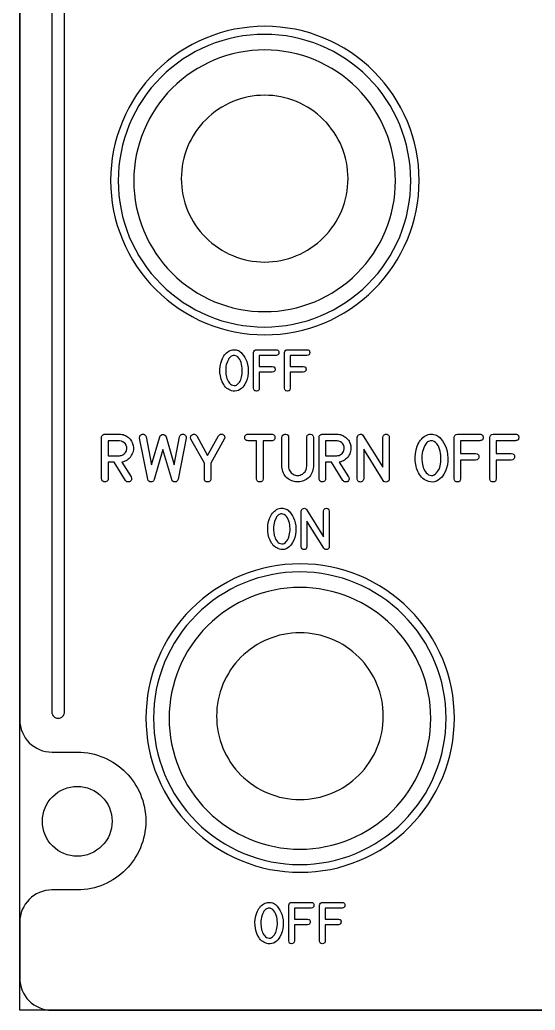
# Model space of a CAD drawing. Extents: x 27 to 704, y 10 to 614.
# Drawn here: x 204 to 240.8, y 9.6 to 80.3 of the extents above; entities that cross this region are included whole.
import ezdxf

# ---------------------------------------------------------------- set-up
doc = ezdxf.new("R2010")
doc.units = 0
for name, color, linetype in [('_BACKPANEL', 5, 'CONTINUOUS'), ('_ENGRAVING', 105, 'CONTINUOUS'), ('_TOPLAYER', 1, 'CONTINUOUS')]:
    doc.layers.add(name, color=color, linetype=linetype)

msp = doc.modelspace()

# ---------------------------------------------------------------- linework, layer by layer
at = {"layer": '_BACKPANEL'}
msp.add_lwpolyline([(526.256, 141.41), (526.256, 136.704), (526.256, 127.292), (526.256, 117.879), (526.256, 19.048), (526.256, 9.635), (203.984, 9.635), (203.984, 19.048), (203.984, 117.879), (203.984, 127.292), (203.984, 136.704), (203.984, 141.41)], close=True, dxfattribs=at)
for points in [[(221.456, 74.926, 0.414214), (215.506, 68.976, 0.414214), (221.456, 63.026, 0.414214), (227.406, 68.976, 0.414214)], [(223.976, 36.567, 0.414214), (218.026, 30.617, 0.414214), (223.976, 24.667, 0.414214), (229.926, 30.617, 0.414214)], [(208.086, 20.625, -0.414214), (205.597, 23.113, -0.414214), (208.086, 25.601, -0.414214), (210.574, 23.113, -0.414214)]]:
    msp.add_lwpolyline(points, format="xyb", close=True, dxfattribs=at)
at = {"layer": '_ENGRAVING'}
msp.add_lwpolyline([(206.27, 120.412), (206.27, 30.922), (206.28, 30.832), (206.306, 30.747), (206.348, 30.671), (206.403, 30.605), (206.469, 30.55), (206.545, 30.508), (206.63, 30.482), (206.72, 30.473), (206.722, 30.473), (206.812, 30.482), (206.896, 30.508), (206.973, 30.55), (207.039, 30.605), (207.094, 30.671), (207.135, 30.747), (207.162, 30.832), (207.171, 30.922), (207.171, 120.412)], dxfattribs=at)
for points in [[(221.473, 79.845, 0.414214), (210.466, 68.839, 0.414214), (221.473, 57.832, 0.414214), (232.479, 68.839, 0.414214)], [(221.445, 79.27, 0.414214), (211.004, 68.828, 0.414214), (221.445, 58.387, 0.414214), (231.887, 68.828, 0.414214)], [(223.993, 41.485, 0.414214), (212.986, 30.479, 0.414214), (223.993, 19.473, 0.414214), (234.999, 30.479, 0.414214)], [(223.965, 40.91, 0.414214), (213.524, 30.469, 0.414214), (223.965, 20.027, 0.414214), (234.407, 30.469, 0.414214)]]:
    msp.add_lwpolyline(points, format="xyb", close=True, dxfattribs=at)
for points in [[(220.181, 55.917), (220.237, 55.715), (220.273, 55.509), (220.287, 55.3), (220.281, 55.087), (220.254, 54.876), (220.206, 54.676), (220.137, 54.484), (220.045, 54.302), (219.975, 54.196), (219.894, 54.098), (219.8, 54.008), (219.695, 53.927), (219.581, 53.862), (219.461, 53.822), (219.336, 53.808), (219.204, 53.818), (219.098, 53.842), (218.998, 53.876), (218.905, 53.918), (218.818, 53.971), (218.738, 54.032), (218.664, 54.104), (218.596, 54.184), (218.535, 54.274), (218.431, 54.47), (218.352, 54.675), (218.298, 54.892), (218.268, 55.119), (218.264, 55.35), (218.283, 55.579), (218.326, 55.804), (218.394, 56.026), (218.437, 56.133), (218.486, 56.232), (218.54, 56.323), (218.601, 56.408), (218.667, 56.484), (218.74, 56.553), (218.818, 56.614), (218.903, 56.668), (218.989, 56.711), (219.077, 56.742), (219.167, 56.76), (219.259, 56.766), (219.346, 56.762), (219.428, 56.75), (219.507, 56.729), (219.582, 56.7), (219.652, 56.662), (219.718, 56.616), (219.781, 56.562), (219.839, 56.499), (219.945, 56.362), (220.037, 56.219), (220.116, 56.071)], [(220.669, 54.016), (220.669, 56.562), (220.691, 56.646), (220.733, 56.708), (220.794, 56.748), (220.874, 56.766), (222.271, 56.766), (222.358, 56.748), (222.393, 56.73), (222.421, 56.707), (222.443, 56.679), (222.459, 56.646), (222.471, 56.562), (222.458, 56.479), (222.443, 56.446), (222.42, 56.418), (222.392, 56.395), (222.357, 56.378), (222.268, 56.361), (221.074, 56.361), (221.074, 55.572), (222.005, 55.572), (222.092, 55.554), (222.127, 55.537), (222.155, 55.516), (222.177, 55.489), (222.193, 55.457), (222.207, 55.377), (222.196, 55.296), (222.18, 55.263), (222.158, 55.234), (222.13, 55.21), (222.095, 55.191), (222.005, 55.166), (221.074, 55.166), (221.074, 54.016), (221.057, 53.929), (221.04, 53.894), (221.018, 53.866), (220.991, 53.844), (220.959, 53.828), (220.879, 53.814), (220.798, 53.826), (220.764, 53.841), (220.736, 53.863), (220.712, 53.892), (220.693, 53.927)], [(222.875, 54.016), (222.875, 56.562), (222.898, 56.646), (222.939, 56.708), (223, 56.748), (223.08, 56.766), (224.477, 56.766), (224.565, 56.748), (224.599, 56.73), (224.627, 56.707), (224.649, 56.679), (224.665, 56.646), (224.677, 56.562), (224.665, 56.479), (224.649, 56.446), (224.627, 56.418), (224.598, 56.395), (224.563, 56.378), (224.474, 56.361), (223.281, 56.361), (223.281, 55.572), (224.211, 55.572), (224.299, 55.554), (224.333, 55.537), (224.361, 55.516), (224.384, 55.489), (224.4, 55.457), (224.413, 55.377), (224.402, 55.296), (224.386, 55.263), (224.364, 55.234), (224.336, 55.21), (224.301, 55.191), (224.211, 55.166), (223.281, 55.166), (223.281, 54.016), (223.263, 53.929), (223.246, 53.894), (223.225, 53.866), (223.198, 53.844), (223.165, 53.828), (223.085, 53.814), (223.004, 53.826), (222.971, 53.841), (222.942, 53.863), (222.918, 53.892), (222.899, 53.927)], [(219.271, 56.357), (219.206, 56.352), (219.146, 56.339), (219.09, 56.316), (219.037, 56.285), (218.989, 56.245), (218.945, 56.196), (218.905, 56.138), (218.869, 56.071), (218.807, 55.933), (218.757, 55.806), (218.721, 55.689), (218.696, 55.583), (218.678, 55.42), (218.676, 55.227), (218.695, 55.019), (218.737, 54.813), (218.767, 54.714), (218.803, 54.619), (218.847, 54.53), (218.897, 54.445), (218.954, 54.37), (219.02, 54.309), (219.094, 54.262), (219.177, 54.228), (219.274, 54.209), (219.365, 54.217), (219.449, 54.249), (219.525, 54.308), (219.594, 54.381), (219.654, 54.456), (219.705, 54.534), (219.747, 54.614), (219.782, 54.703), (219.811, 54.805), (219.834, 54.921), (219.851, 55.049), (219.861, 55.184), (219.862, 55.319), (219.855, 55.454), (219.838, 55.588), (219.813, 55.719), (219.778, 55.844), (219.732, 55.962), (219.678, 56.073), (219.611, 56.171), (219.532, 56.25), (219.441, 56.309), (219.337, 56.348)], [(211.923, 47.69), (211.959, 47.6), (211.964, 47.557), (211.961, 47.517), (211.949, 47.478), (211.929, 47.442), (211.863, 47.374), (211.821, 47.35), (211.777, 47.336), (211.729, 47.331), (211.679, 47.335), (211.63, 47.349), (211.589, 47.37), (211.554, 47.4), (211.527, 47.439), (210.706, 48.736), (210.29, 48.736), (210.29, 47.564), (210.281, 47.496), (210.257, 47.439), (210.216, 47.392), (210.158, 47.355), (210.093, 47.332), (210.031, 47.329), (209.97, 47.344), (209.912, 47.379), (209.872, 47.416), (209.843, 47.459), (209.826, 47.508), (209.82, 47.564), (209.82, 50.506), (209.824, 50.552), (209.837, 50.595), (209.858, 50.634), (209.887, 50.67), (209.923, 50.7), (209.963, 50.722), (210.006, 50.734), (210.053, 50.739), (211.087, 50.739), (211.179, 50.735), (211.267, 50.724), (211.353, 50.705), (211.435, 50.679), (211.515, 50.646), (211.591, 50.605), (211.665, 50.557), (211.735, 50.501), (211.859, 50.375), (211.912, 50.305), (211.957, 50.232), (211.997, 50.155), (212.03, 50.074), (212.076, 49.899), (212.089, 49.802), (212.092, 49.707), (212.086, 49.613), (212.07, 49.521), (212.044, 49.43), (212.009, 49.341), (211.965, 49.254), (211.91, 49.168), (211.849, 49.087), (211.783, 49.014), (211.712, 48.95), (211.636, 48.894), (211.556, 48.846), (211.47, 48.807), (211.38, 48.776), (211.285, 48.754), (211.254, 48.749)], [(211.087, 49.204), (211.17, 49.21), (211.25, 49.229), (211.327, 49.262), (211.401, 49.307), (211.467, 49.362), (211.521, 49.426), (211.564, 49.497), (211.595, 49.576), (211.62, 49.702), (211.616, 49.821), (211.584, 49.933), (211.523, 50.04), (211.441, 50.132), (211.345, 50.201), (211.235, 50.247), (211.11, 50.269), (210.29, 50.269), (210.29, 49.204)], [(214.419, 50.549), (215.001, 48.558), (215.391, 50.549), (215.434, 50.645), (215.462, 50.68), (215.494, 50.707), (215.531, 50.726), (215.571, 50.736), (215.616, 50.738), (215.665, 50.732), (215.712, 50.719), (215.753, 50.699), (215.787, 50.674), (215.814, 50.643), (215.834, 50.606), (215.847, 50.564), (215.852, 50.461), (215.276, 47.52), (215.243, 47.439), (215.195, 47.38), (215.134, 47.343), (215.059, 47.329), (214.983, 47.337), (214.918, 47.367), (214.864, 47.421), (214.822, 47.497), (214.192, 49.645), (213.568, 47.497), (213.524, 47.419), (213.471, 47.365), (213.407, 47.335), (213.333, 47.329), (213.26, 47.345), (213.198, 47.382), (213.148, 47.441), (213.11, 47.52), (212.534, 50.461), (212.546, 50.567), (212.561, 50.611), (212.581, 50.648), (212.608, 50.679), (212.641, 50.704), (212.679, 50.722), (212.724, 50.734), (212.77, 50.739), (212.812, 50.736), (212.852, 50.725), (212.888, 50.706), (212.921, 50.679), (212.95, 50.643), (213, 50.549), (213.385, 48.554), (213.967, 50.549), (214.009, 50.621), (214.06, 50.674), (214.123, 50.706), (214.196, 50.719), (214.269, 50.71), (214.331, 50.679), (214.38, 50.625)], [(218.17, 50.617), (218.238, 50.696), (218.275, 50.721), (218.313, 50.738), (218.353, 50.745), (218.395, 50.743), (218.439, 50.731), (218.484, 50.71), (218.525, 50.683), (218.559, 50.652), (218.583, 50.618), (218.599, 50.58), (218.607, 50.538), (218.606, 50.493), (218.578, 50.392), (217.62, 48.682), (217.62, 47.569), (217.613, 47.513), (217.6, 47.465), (217.581, 47.424), (217.555, 47.391), (217.523, 47.365), (217.484, 47.347), (217.439, 47.336), (217.388, 47.332), (217.337, 47.336), (217.292, 47.347), (217.254, 47.365), (217.221, 47.391), (217.196, 47.424), (217.176, 47.465), (217.163, 47.513), (217.156, 47.569), (217.156, 48.682), (216.2, 50.392), (216.173, 50.493), (216.171, 50.537), (216.179, 50.579), (216.194, 50.616), (216.218, 50.65), (216.25, 50.681), (216.29, 50.708), (216.334, 50.728), (216.377, 50.74), (216.418, 50.742), (216.459, 50.735), (216.498, 50.72), (216.536, 50.695), (216.608, 50.617), (217.389, 49.222)], [(220.883, 47.562), (220.883, 50.269), (220.272, 50.269), (220.217, 50.277), (220.17, 50.291), (220.13, 50.311), (220.097, 50.337), (220.072, 50.369), (220.054, 50.408), (220.043, 50.452), (220.039, 50.503), (220.043, 50.554), (220.054, 50.599), (220.072, 50.637), (220.098, 50.67), (220.131, 50.696), (220.17, 50.716), (220.217, 50.731), (220.272, 50.739), (221.962, 50.739), (222.015, 50.731), (222.062, 50.717), (222.102, 50.697), (222.134, 50.671), (222.159, 50.638), (222.177, 50.599), (222.188, 50.554), (222.192, 50.503), (222.189, 50.452), (222.178, 50.407), (222.16, 50.368), (222.135, 50.336), (222.103, 50.31), (222.063, 50.29), (222.016, 50.276), (221.962, 50.269), (221.352, 50.269), (221.352, 47.562), (221.323, 47.459), (221.3, 47.418), (221.272, 47.385), (221.238, 47.36), (221.2, 47.342), (221.156, 47.332), (221.107, 47.329), (221.058, 47.333), (221.015, 47.345), (220.978, 47.363), (220.947, 47.389), (220.922, 47.421), (220.903, 47.461)], [(224.934, 48.453), (224.934, 48.419), (224.927, 48.319), (224.905, 48.196), (224.875, 48.081), (224.835, 47.975), (224.787, 47.877), (224.731, 47.787), (224.666, 47.706), (224.592, 47.632), (224.509, 47.568), (224.421, 47.511), (224.332, 47.463), (224.241, 47.422), (224.149, 47.39), (224.056, 47.366), (223.961, 47.349), (223.864, 47.341), (223.766, 47.341), (223.669, 47.349), (223.573, 47.365), (223.48, 47.389), (223.389, 47.421), (223.3, 47.461), (223.212, 47.509), (223.128, 47.565), (223.045, 47.628), (222.968, 47.7), (222.9, 47.78), (222.841, 47.867), (222.792, 47.962), (222.752, 48.065), (222.722, 48.175), (222.701, 48.293), (222.689, 48.419), (222.689, 48.453), (222.689, 50.506), (222.694, 50.553), (222.708, 50.595), (222.754, 50.67), (222.814, 50.717), (222.887, 50.739), (222.973, 50.734), (223.054, 50.706), (223.112, 50.658), (223.147, 50.592), (223.159, 50.506), (223.159, 48.453), (223.169, 48.36), (223.189, 48.273), (223.218, 48.193), (223.255, 48.118), (223.302, 48.049), (223.358, 47.987), (223.422, 47.93), (223.496, 47.88), (223.574, 47.839), (223.654, 47.81), (223.735, 47.793), (223.816, 47.789), (223.899, 47.797), (223.982, 47.818), (224.067, 47.851), (224.153, 47.897), (224.225, 47.946), (224.287, 48.001), (224.339, 48.064), (224.38, 48.133), (224.412, 48.207), (224.438, 48.285), (224.455, 48.367), (224.466, 48.453), (224.466, 50.506), (224.469, 50.55), (224.499, 50.639), (224.522, 50.672), (224.551, 50.699), (224.585, 50.719), (224.625, 50.731), (224.72, 50.735), (224.814, 50.713), (224.85, 50.694), (224.88, 50.668), (224.904, 50.636), (224.92, 50.599), (224.934, 50.506)], [(227.443, 47.69), (227.479, 47.6), (227.484, 47.557), (227.481, 47.517), (227.469, 47.478), (227.449, 47.442), (227.383, 47.374), (227.341, 47.35), (227.297, 47.336), (227.249, 47.331), (227.199, 47.335), (227.15, 47.349), (227.109, 47.37), (227.074, 47.4), (227.046, 47.439), (226.226, 48.736), (225.809, 48.736), (225.809, 47.564), (225.801, 47.496), (225.776, 47.439), (225.735, 47.392), (225.678, 47.355), (225.613, 47.332), (225.55, 47.329), (225.49, 47.344), (225.431, 47.379), (225.391, 47.416), (225.363, 47.459), (225.346, 47.508), (225.34, 47.564), (225.34, 50.506), (225.344, 50.552), (225.357, 50.595), (225.378, 50.634), (225.407, 50.67), (225.443, 50.7), (225.482, 50.722), (225.526, 50.734), (225.573, 50.739), (226.607, 50.739), (226.699, 50.735), (226.787, 50.724), (226.873, 50.705), (226.955, 50.679), (227.035, 50.646), (227.111, 50.605), (227.184, 50.557), (227.255, 50.501), (227.379, 50.375), (227.431, 50.305), (227.477, 50.232), (227.517, 50.155), (227.55, 50.074), (227.596, 49.899), (227.609, 49.802), (227.612, 49.707), (227.605, 49.613), (227.589, 49.521), (227.564, 49.43), (227.529, 49.341), (227.484, 49.254), (227.43, 49.168), (227.369, 49.087), (227.303, 49.014), (227.232, 48.95), (227.156, 48.894), (227.076, 48.846), (226.99, 48.807), (226.9, 48.776), (226.805, 48.754), (226.773, 48.749)], [(226.607, 49.204), (226.69, 49.21), (226.77, 49.229), (226.847, 49.262), (226.921, 49.307), (226.987, 49.362), (227.041, 49.426), (227.084, 49.497), (227.115, 49.576), (227.14, 49.702), (227.136, 49.821), (227.104, 49.933), (227.043, 50.04), (226.961, 50.132), (226.865, 50.201), (226.755, 50.247), (226.63, 50.269), (225.809, 50.269), (225.809, 49.204)], [(230.353, 47.559), (230.342, 47.479), (230.311, 47.416), (230.258, 47.368), (230.184, 47.336), (230.104, 47.325), (230.034, 47.337), (229.973, 47.374), (229.922, 47.435), (228.523, 49.678), (228.523, 47.559), (228.495, 47.457), (228.473, 47.416), (228.446, 47.384), (228.414, 47.358), (228.377, 47.34), (228.335, 47.329), (228.288, 47.325), (228.24, 47.329), (228.198, 47.34), (228.161, 47.358), (228.13, 47.384), (228.103, 47.416), (228.081, 47.457), (228.054, 47.559), (228.054, 50.499), (228.074, 50.578), (228.111, 50.642), (228.163, 50.692), (228.231, 50.727), (228.304, 50.741), (228.371, 50.729), (228.431, 50.689), (228.485, 50.624), (229.883, 48.378), (229.883, 50.499), (229.91, 50.603), (229.932, 50.644), (229.96, 50.677), (229.993, 50.702), (230.032, 50.721), (230.076, 50.731), (230.126, 50.734), (230.175, 50.73), (230.219, 50.719), (230.256, 50.7), (230.288, 50.674), (230.313, 50.641), (230.333, 50.601), (230.353, 50.499)], [(234.409, 49.758), (234.474, 49.525), (234.515, 49.288), (234.532, 49.046), (234.525, 48.801), (234.494, 48.558), (234.438, 48.326), (234.358, 48.105), (234.253, 47.895), (234.172, 47.772), (234.077, 47.659), (233.97, 47.556), (233.848, 47.462), (233.717, 47.387), (233.578, 47.342), (233.434, 47.325), (233.282, 47.337), (233.16, 47.365), (233.045, 47.403), (232.937, 47.452), (232.837, 47.513), (232.744, 47.584), (232.658, 47.666), (232.58, 47.759), (232.509, 47.863), (232.446, 47.974), (232.39, 48.088), (232.341, 48.206), (232.299, 48.326), (232.264, 48.449), (232.236, 48.576), (232.202, 48.838), (232.197, 49.105), (232.219, 49.368), (232.269, 49.628), (232.347, 49.884), (232.397, 50.008), (232.453, 50.122), (232.516, 50.227), (232.586, 50.324), (232.663, 50.413), (232.746, 50.492), (232.837, 50.563), (232.934, 50.625), (233.033, 50.675), (233.135, 50.71), (233.239, 50.732), (233.345, 50.739), (233.445, 50.734), (233.541, 50.719), (233.631, 50.695), (233.717, 50.661), (233.799, 50.618), (233.875, 50.565), (233.947, 50.502), (234.015, 50.43), (234.137, 50.272), (234.243, 50.107), (234.334, 49.936)], [(233.359, 50.266), (233.284, 50.261), (233.215, 50.245), (233.15, 50.219), (233.09, 50.183), (233.034, 50.137), (232.983, 50.08), (232.937, 50.013), (232.895, 49.936), (232.823, 49.777), (232.766, 49.631), (232.724, 49.496), (232.696, 49.373), (232.674, 49.186), (232.673, 48.962), (232.694, 48.722), (232.743, 48.485), (232.777, 48.37), (232.82, 48.261), (232.87, 48.158), (232.927, 48.061), (232.994, 47.974), (233.07, 47.903), (233.155, 47.849), (233.25, 47.81), (233.363, 47.788), (233.416, 47.789), (233.467, 47.796), (233.517, 47.812), (233.564, 47.834), (233.652, 47.902), (233.732, 47.986), (233.801, 48.073), (233.86, 48.163), (233.908, 48.254), (233.949, 48.358), (233.982, 48.476), (234.009, 48.609), (234.029, 48.757), (234.04, 48.913), (234.041, 49.068), (234.032, 49.224), (234.014, 49.379), (233.984, 49.531), (233.944, 49.674), (233.892, 49.81), (233.828, 49.939), (233.752, 50.052), (233.661, 50.142), (233.555, 50.21), (233.435, 50.256)], [(234.972, 47.565), (234.972, 50.502), (234.998, 50.599), (235.019, 50.638), (235.046, 50.671), (235.078, 50.698), (235.116, 50.718), (235.208, 50.739), (236.82, 50.739), (236.874, 50.731), (236.921, 50.717), (236.961, 50.697), (236.994, 50.671), (237.019, 50.638), (237.037, 50.599), (237.048, 50.554), (237.051, 50.503), (237.048, 50.452), (237.037, 50.407), (237.018, 50.368), (236.993, 50.336), (236.96, 50.31), (236.919, 50.291), (236.872, 50.278), (236.817, 50.271), (235.44, 50.271), (235.44, 49.36), (236.514, 49.36), (236.614, 49.34), (236.654, 49.321), (236.687, 49.295), (236.712, 49.264), (236.731, 49.227), (236.742, 49.184), (236.747, 49.135), (236.744, 49.086), (236.733, 49.042), (236.716, 49.004), (236.69, 48.97), (236.657, 48.943), (236.617, 48.92), (236.514, 48.892), (235.44, 48.892), (235.44, 47.565), (235.419, 47.464), (235.4, 47.425), (235.375, 47.392), (235.344, 47.366), (235.307, 47.348), (235.263, 47.336), (235.214, 47.332), (235.165, 47.335), (235.121, 47.345), (235.082, 47.363), (235.049, 47.389), (235.022, 47.422), (235, 47.462)], [(237.518, 47.565), (237.518, 50.502), (237.544, 50.599), (237.565, 50.638), (237.592, 50.671), (237.624, 50.698), (237.662, 50.718), (237.754, 50.739), (239.366, 50.739), (239.42, 50.731), (239.467, 50.717), (239.507, 50.697), (239.539, 50.671), (239.565, 50.638), (239.583, 50.599), (239.594, 50.554), (239.597, 50.503), (239.594, 50.452), (239.583, 50.407), (239.564, 50.368), (239.539, 50.336), (239.506, 50.31), (239.465, 50.291), (239.417, 50.278), (239.362, 50.271), (237.986, 50.271), (237.986, 49.36), (239.059, 49.36), (239.16, 49.34), (239.2, 49.321), (239.233, 49.295), (239.258, 49.264), (239.277, 49.227), (239.288, 49.184), (239.293, 49.135), (239.29, 49.086), (239.279, 49.042), (239.261, 49.004), (239.236, 48.97), (239.203, 48.943), (239.163, 48.92), (239.059, 48.892), (237.986, 48.892), (237.986, 47.565), (237.965, 47.464), (237.946, 47.425), (237.921, 47.392), (237.89, 47.366), (237.852, 47.348), (237.809, 47.336), (237.76, 47.332), (237.71, 47.335), (237.666, 47.345), (237.628, 47.363), (237.595, 47.389), (237.567, 47.422), (237.545, 47.462)], [(223.587, 44.61), (223.642, 44.409), (223.678, 44.204), (223.692, 43.995), (223.687, 43.783), (223.66, 43.573), (223.612, 43.373), (223.542, 43.182), (223.451, 43), (223.381, 42.894), (223.3, 42.796), (223.207, 42.707), (223.102, 42.626), (222.988, 42.562), (222.869, 42.522), (222.744, 42.508), (222.613, 42.518), (222.507, 42.542), (222.408, 42.575), (222.315, 42.618), (222.228, 42.67), (222.148, 42.731), (222.074, 42.802), (222.006, 42.883), (221.945, 42.973), (221.842, 43.167), (221.763, 43.372), (221.709, 43.588), (221.68, 43.815), (221.675, 44.045), (221.694, 44.273), (221.738, 44.497), (221.805, 44.719), (221.848, 44.825), (221.896, 44.924), (221.951, 45.015), (222.011, 45.099), (222.078, 45.175), (222.15, 45.244), (222.228, 45.305), (222.312, 45.359), (222.398, 45.402), (222.486, 45.432), (222.576, 45.451), (222.667, 45.457), (222.754, 45.453), (222.836, 45.44), (222.915, 45.419), (222.989, 45.39), (223.059, 45.353), (223.125, 45.307), (223.187, 45.253), (223.246, 45.19), (223.351, 45.054), (223.443, 44.912), (223.522, 44.763)], [(226.059, 42.709), (226.05, 42.641), (226.023, 42.586), (225.977, 42.545), (225.913, 42.517), (225.844, 42.507), (225.784, 42.518), (225.731, 42.55), (225.687, 42.603), (224.478, 44.541), (224.478, 42.709), (224.454, 42.621), (224.412, 42.558), (224.384, 42.536), (224.352, 42.521), (224.275, 42.508), (224.198, 42.521), (224.166, 42.536), (224.138, 42.558), (224.097, 42.621), (224.073, 42.709), (224.073, 45.25), (224.09, 45.318), (224.122, 45.374), (224.167, 45.417), (224.226, 45.447), (224.289, 45.459), (224.347, 45.448), (224.399, 45.414), (224.445, 45.358), (225.654, 43.417), (225.654, 45.25), (225.677, 45.34), (225.696, 45.375), (225.72, 45.403), (225.748, 45.426), (225.782, 45.441), (225.863, 45.453), (225.943, 45.44), (225.976, 45.424), (226.003, 45.401), (226.025, 45.373), (226.042, 45.338), (226.059, 45.25)], [(222.679, 45.048), (222.615, 45.044), (222.555, 45.031), (222.498, 45.008), (222.446, 44.977), (222.398, 44.937), (222.354, 44.888), (222.314, 44.83), (222.278, 44.764), (222.167, 44.5), (222.131, 44.383), (222.106, 44.277), (222.088, 44.115), (222.086, 43.922), (222.105, 43.715), (222.147, 43.51), (222.177, 43.411), (222.213, 43.316), (222.256, 43.227), (222.306, 43.143), (222.364, 43.068), (222.429, 43.007), (222.503, 42.96), (222.585, 42.927), (222.683, 42.908), (222.773, 42.915), (222.856, 42.948), (222.933, 43.006), (223.001, 43.079), (223.061, 43.154), (223.112, 43.231), (223.154, 43.311), (223.189, 43.4), (223.218, 43.502), (223.241, 43.617), (223.258, 43.745), (223.268, 43.88), (223.269, 44.014), (223.261, 44.148), (223.245, 44.282), (223.22, 44.413), (223.184, 44.537), (223.139, 44.655), (223.085, 44.766), (223.019, 44.863), (222.94, 44.942), (222.849, 45), (222.745, 45.04)], [(222.684, 16.48), (222.74, 16.278), (222.776, 16.073), (222.79, 15.863), (222.785, 15.65), (222.758, 15.44), (222.709, 15.239), (222.64, 15.047), (222.549, 14.865), (222.479, 14.759), (222.397, 14.661), (222.303, 14.571), (222.198, 14.49), (222.084, 14.425), (221.964, 14.386), (221.839, 14.371), (221.707, 14.382), (221.601, 14.406), (221.502, 14.439), (221.408, 14.482), (221.321, 14.534), (221.241, 14.596), (221.167, 14.667), (221.099, 14.748), (221.038, 14.838), (220.934, 15.033), (220.855, 15.239), (220.801, 15.455), (220.772, 15.683), (220.767, 15.914), (220.786, 16.142), (220.829, 16.367), (220.897, 16.589), (220.94, 16.696), (220.989, 16.795), (221.043, 16.887), (221.104, 16.971), (221.171, 17.047), (221.243, 17.116), (221.321, 17.178), (221.406, 17.232), (221.492, 17.275), (221.58, 17.305), (221.67, 17.324), (221.762, 17.33), (221.849, 17.326), (221.932, 17.313), (222.01, 17.292), (222.085, 17.263), (222.155, 17.225), (222.222, 17.179), (222.284, 17.125), (222.342, 17.062), (222.448, 16.925), (222.54, 16.783), (222.619, 16.634)], [(223.172, 14.579), (223.172, 17.125), (223.195, 17.209), (223.236, 17.271), (223.297, 17.312), (223.377, 17.33), (224.774, 17.33), (224.861, 17.311), (224.896, 17.294), (224.924, 17.271), (224.946, 17.243), (224.962, 17.209), (224.974, 17.126), (224.962, 17.042), (224.946, 17.009), (224.923, 16.981), (224.895, 16.959), (224.86, 16.942), (224.771, 16.924), (223.577, 16.924), (223.577, 16.135), (224.508, 16.135), (224.596, 16.117), (224.63, 16.101), (224.658, 16.079), (224.68, 16.052), (224.697, 16.02), (224.71, 15.94), (224.699, 15.859), (224.683, 15.826), (224.661, 15.797), (224.633, 15.773), (224.598, 15.754), (224.508, 15.729), (223.577, 15.729), (223.577, 14.579), (223.56, 14.492), (223.543, 14.458), (223.521, 14.429), (223.494, 14.407), (223.462, 14.391), (223.382, 14.377), (223.301, 14.389), (223.268, 14.404), (223.239, 14.426), (223.215, 14.455), (223.196, 14.49)], [(225.378, 14.579), (225.378, 17.125), (225.401, 17.209), (225.443, 17.271), (225.503, 17.312), (225.583, 17.33), (226.98, 17.33), (227.068, 17.311), (227.102, 17.294), (227.131, 17.271), (227.152, 17.243), (227.168, 17.209), (227.181, 17.126), (227.168, 17.042), (227.152, 17.009), (227.13, 16.981), (227.101, 16.959), (227.066, 16.942), (226.977, 16.924), (225.784, 16.924), (225.784, 16.135), (226.715, 16.135), (226.802, 16.117), (226.836, 16.101), (226.865, 16.079), (226.887, 16.052), (226.903, 16.02), (226.917, 15.94), (226.905, 15.859), (226.89, 15.826), (226.868, 15.797), (226.839, 15.773), (226.804, 15.754), (226.715, 15.729), (225.784, 15.729), (225.784, 14.579), (225.766, 14.492), (225.75, 14.458), (225.728, 14.429), (225.701, 14.407), (225.668, 14.391), (225.588, 14.377), (225.507, 14.389), (225.474, 14.404), (225.445, 14.426), (225.421, 14.455), (225.402, 14.49)], [(221.774, 16.92), (221.709, 16.915), (221.649, 16.902), (221.593, 16.88), (221.541, 16.848), (221.492, 16.808), (221.448, 16.759), (221.408, 16.701), (221.372, 16.634), (221.31, 16.497), (221.261, 16.369), (221.224, 16.253), (221.199, 16.146), (221.181, 15.984), (221.179, 15.79), (221.198, 15.582), (221.24, 15.377), (221.27, 15.277), (221.307, 15.183), (221.35, 15.093), (221.4, 15.009), (221.458, 14.934), (221.523, 14.872), (221.598, 14.825), (221.68, 14.791), (221.777, 14.773), (221.868, 14.78), (221.952, 14.813), (222.028, 14.872), (222.097, 14.944), (222.157, 15.02), (222.208, 15.097), (222.25, 15.177), (222.285, 15.266), (222.314, 15.369), (222.337, 15.484), (222.355, 15.613), (222.364, 15.747), (222.365, 15.882), (222.358, 16.017), (222.342, 16.152), (222.316, 16.283), (222.281, 16.407), (222.236, 16.525), (222.181, 16.636), (222.114, 16.734), (222.036, 16.813), (221.944, 16.872), (221.84, 16.911)]]:
    msp.add_lwpolyline(points, close=True, dxfattribs=at)
at = {"layer": '_TOPLAYER'}
msp.add_lwpolyline([(203.984, 120.689), (203.984, 30.358), (203.996, 30.122), (204.031, 29.893), (204.088, 29.672), (204.165, 29.46), (204.262, 29.258), (204.378, 29.068), (204.511, 28.89), (204.66, 28.726), (204.824, 28.577), (205.001, 28.444), (205.192, 28.329), (205.393, 28.232), (205.606, 28.154), (205.827, 28.097), (206.056, 28.062), (206.292, 28.05), (208.087, 28.05), (208.338, 28.044), (208.586, 28.025), (208.831, 27.993), (209.072, 27.95), (209.308, 27.895), (209.54, 27.828), (209.767, 27.75), (209.989, 27.662), (210.206, 27.563), (210.417, 27.454), (210.621, 27.335), (210.82, 27.207), (211.011, 27.069), (211.196, 26.923), (211.373, 26.768), (211.543, 26.605), (211.705, 26.434), (211.858, 26.256), (212.004, 26.07), (212.14, 25.877), (212.267, 25.677), (212.385, 25.471), (212.493, 25.26), (212.591, 25.042), (212.678, 24.819), (212.755, 24.591), (212.821, 24.359), (212.875, 24.122), (212.918, 23.88), (212.949, 23.635), (212.968, 23.387), (212.975, 23.135), (212.968, 22.884), (212.949, 22.635), (212.918, 22.39), (212.875, 22.149), (212.821, 21.912), (212.755, 21.679), (212.678, 21.451), (212.591, 21.229), (212.493, 21.011), (212.385, 20.799), (212.267, 20.594), (212.14, 20.394), (212.004, 20.201), (211.858, 20.015), (211.705, 19.837), (211.543, 19.666), (211.373, 19.503), (211.196, 19.348), (211.011, 19.202), (210.82, 19.064), (210.621, 18.936), (210.417, 18.817), (210.206, 18.708), (209.989, 18.61), (209.767, 18.521), (209.54, 18.443), (209.308, 18.377), (209.072, 18.322), (208.831, 18.278), (208.586, 18.247), (208.338, 18.228), (208.087, 18.221), (206.28, 18.221), (206.045, 18.208), (205.817, 18.171), (205.597, 18.114), (205.386, 18.035), (205.185, 17.938), (204.996, 17.822), (204.819, 17.689), (204.656, 17.54), (204.508, 17.377), (204.376, 17.199), (204.261, 17.01), (204.164, 16.809), (204.087, 16.597), (204.031, 16.377), (203.996, 16.149), (203.984, 15.914), (203.984, 11.943), (203.995, 11.707), (204.029, 11.478), (204.084, 11.257), (204.16, 11.045), (204.254, 10.843), (204.366, 10.653), (204.496, 10.475), (204.642, 10.311), (204.802, 10.162), (204.976, 10.029), (205.164, 9.914), (205.363, 9.817), (205.572, 9.739), (205.792, 9.682), (206.02, 9.647), (206.255, 9.635), (298.326, 9.635)], dxfattribs=at)
for points in [[(221.456, 78.16, 0.414214), (212.118, 68.822, 0.414214), (221.456, 59.484, 0.414214), (230.794, 68.822, 0.414214)], [(223.976, 39.8, 0.414214), (214.638, 30.462, 0.414214), (223.976, 21.125, 0.414214), (233.314, 30.462, 0.414214)]]:
    msp.add_lwpolyline(points, format="xyb", close=True, dxfattribs=at)

doc.saveas('drawing.dxf')
